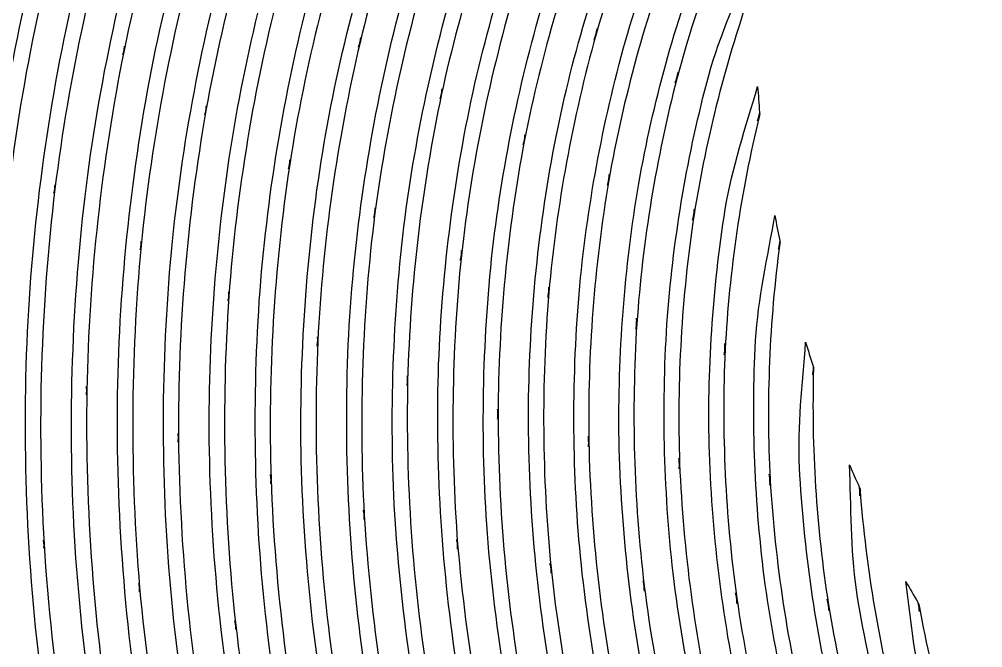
# Model space of a CAD drawing. Extents: x 1 to 1501, y -1248 to 252.
# Drawn here: x 183.8 to 460.9, y -688.3 to -507.6 of the extents above; entities that cross this region are included whole.
import ezdxf

# ---------------------------------------------------------------- set-up
doc = ezdxf.new("R2010")
doc.units = 0
doc.layers.add('Ebene_1', color=7, linetype='CONTINUOUS')

msp = doc.modelspace()

# ---------------------------------------------------------------- linework, layer by layer
at = {"layer": 'Ebene_1', "color": 7}
for p, q in [((349.98236, -510.4071), (349.12926, -513.4006)), ((349.70316, -511.9271), (349.70316, -511.9271)), ((214.07089, -515.3743), (213.57069, -517.825)), ((282.00727, -512.8965), (281.36357, -515.5992)), ((281.81337, -514.277), (281.81337, -514.277)), ((213.93519, -516.6191), (213.93519, -516.6191)), ((373.29093, -522.78451), (372.46883, -525.90601)), ((373.02333, -524.40931), (373.02333, -524.40931)), ((305.43209, -527.64711), (304.82329, -530.46621)), ((305.26149, -529.07411), (305.26149, -529.07411)), ((396.17621, -526.95011), (396.17675, -526.94911)), ((237.61212, -532.49421), (237.15842, -535.04952)), ((237.50352, -533.80092), (237.50352, -533.80092)), ((396.75065, -534.38262), (396.15345, -536.80612)), ((329.28742, -540.77682), (328.72132, -543.71612)), ((329.14012, -542.28522), (329.14002, -542.28522)), ((261.66858, -547.99312), (261.26138, -550.64933)), ((261.58708, -549.34263), (261.58758, -549.34263)), ((353.49939, -552.28963), (352.96819, -555.34523)), ((353.37919, -553.83683), (353.37919, -553.83683)), ((194.08176, -555.20173), (193.78316, -557.60593)), ((194.04686, -556.39993), (194.04676, -556.39993)), ((286.1598, -561.86353), (285.7992, -564.62054)), ((377.9789, -562.15823), (377.4826, -565.34954)), ((286.1094, -563.24403), (286.1098, -563.24403)), ((377.8859, -563.77913), (377.8859, -563.77913)), ((401.14297, -564.06603), (401.14401, -564.06603)), ((218.85217, -571.42584), (218.61177, -573.91914)), ((218.84827, -572.68994), (218.84817, -572.68994)), ((402.5167, -571.26294), (402.1793, -573.70974)), ((310.99613, -574.07814), (310.68983, -576.95144)), ((310.97673, -575.54394), (310.97713, -575.54394)), ((336.09612, -584.64865), (335.84023, -587.63835)), ((244.05689, -585.99415), (243.87079, -588.58445)), ((244.08409, -587.29325), (244.08389, -587.29325)), ((336.10782, -586.17255), (336.10812, -586.17255)), ((361.37831, -593.56335), (361.17281, -596.66546)), ((361.42481, -595.14155), (361.42531, -595.14155)), ((269.60271, -598.89126), (269.47471, -601.57846)), ((269.66471, -600.24066), (269.66471, -600.24066)), ((386.75363, -600.82626), (386.59853, -604.04856)), ((386.83123, -602.47036), (386.83163, -602.47036)), ((412.11774, -607.29026), (412.03274, -609.78356)), ((295.40835, -610.12866), (295.33835, -612.90507)), ((295.50515, -611.50917), (295.50535, -611.50917)), ((203.13614, -613.12617), (203.09314, -615.54967)), ((203.22494, -614.33597), (203.22514, -614.33597)), ((321.38475, -619.68327), (321.38075, -622.56817)), ((321.52035, -621.14127), (321.52045, -621.14127)), ((229.4729, -626.67468), (229.4919, -629.17958)), ((229.5966, -627.91938), (229.597, -627.91938)), ((347.45415, -627.56648), (347.50815, -630.56008)), ((347.62445, -629.05938), (347.62475, -629.05938)), ((373.52742, -633.79018), (373.64762, -636.89618)), ((373.73662, -635.35668), (373.73682, -635.35668)), ((256.05802, -638.52478), (256.14302, -641.11888)), ((256.22102, -639.81218), (256.22092, -639.81218)), ((399.52703, -638.35808), (399.70543, -641.58429)), ((399.77143, -639.96338), (399.77133, -639.96338)), ((425.41369, -642.04599), (425.59979, -644.62459)), ((282.81384, -648.68809), (282.96894, -651.37149)), ((283.01594, -650.02979), (283.01544, -650.02979)), ((190.7546, -657.3547), (190.8981, -659.6968)), ((190.9331, -658.5218), (190.933, -658.5218)), ((309.65097, -657.1569), (309.87587, -659.9372)), ((309.89487, -658.5412), (309.89527, -658.5412)), ((336.48432, -663.9467), (336.78282, -666.82)), ((336.77082, -665.3853), (336.77122, -665.3853)), ((218.20057, -669.7903), (218.40997, -672.2061)), ((363.23618, -669.0691), (363.60458, -672.0393)), ((363.56158, -670.5425), (363.56188, -670.5425)), ((218.41397, -670.9769), (218.41387, -670.9769)), ((389.81738, -672.53181), (390.25948, -675.60681)), ((390.18548, -674.05571), (390.18578, -674.05571)), ((416.14663, -674.35441), (416.66233, -677.53791)), ((416.56153, -675.93261), (416.56153, -675.93261)), ((442.26643, -675.21511), (442.73563, -677.86361)), ((245.80558, -680.51201), (246.08868, -682.99761)), ((246.06168, -681.74901), (246.06148, -681.74901))]:
    msp.add_line(p, q, dxfattribs=at)
for points in [[(241.23769, -426.19505), (229.4483, -455.45926), (220.30677, -485.71838), (213.93519, -516.6181)], [(223.02439, -516.3247), (229.4146, -485.94398), (238.52872, -456.20767), (250.24934, -427.46045)], [(308.48381, -435.69245), (297.23805, -461.02997), (288.31055, -487.32719), (281.81337, -514.277)], [(290.90654, -513.9746), (297.42186, -487.54289), (306.32665, -461.76307), (317.5072, -436.94115)], [(194.01971, -439.28695), (182.98657, -471.57428), (174.86585, -504.7789), (169.75341, -538.51222)], [(178.83485, -537.87216), (183.98384, -504.66324), (192.09737, -471.98492), (203.07789, -440.22509)], [(375.74952, -445.18496), (365.04447, -466.59107), (356.32189, -488.92679), (349.70339, -511.9271)], [(261.55656, -446.42966), (250.93247, -474.77398), (242.88088, -504.011), (237.50352, -533.80102)], [(246.58108, -533.15741), (251.99509, -503.8878), (260.04387, -475.17348), (270.61861, -447.35266)], [(358.79629, -511.6363), (365.43077, -489.15119), (374.12957, -467.33417), (384.76875, -446.44516)], [(329.10902, -453.54896), (318.88788, -477.94948), (310.89993, -503.2242), (305.26149, -529.07401)], [(314.33906, -528.46951), (320.01556, -503.1306), (327.99681, -478.37278), (338.17493, -454.48386)], [(214.90848, -460.34617), (205.09898, -491.67649), (198.11462, -523.82221), (194.04676, -556.39953)], [(203.0933, -555.47993), (207.21435, -523.42241), (214.21108, -491.79889), (223.98605, -460.98927)], [(396.66532, -460.69947), (386.83974, -481.16448), (378.92095, -502.4856), (373.0233, -524.40931)], [(282.65104, -465.12377), (273.10917, -492.50729), (266.05682, -520.69171), (261.58768, -549.34253)], [(270.64575, -548.39252), (275.16837, -520.26691), (282.22547, -492.61369), (291.73238, -465.75977)], [(350.41665, -469.88947), (341.13509, -493.32499), (334.00743, -517.5519), (329.14002, -542.28522)], [(338.19456, -541.33912), (343.11399, -517.1389), (350.24896, -493.44839), (359.49059, -470.54867)], [(236.54574, -479.90578), (227.88008, -510.243), (221.9548, -541.29182), (218.84817, -572.69024)], [(227.85986, -571.43794), (231.03944, -540.55932), (236.99279, -510.0378), (245.64273, -480.22388)], [(304.43177, -482.28638), (295.8922, -508.6658), (289.75589, -535.75852), (286.1099, -563.24413)], [(295.12534, -561.98353), (298.84332, -535.02672), (305.00241, -508.4715), (313.52087, -482.62738)], [(372.31381, -484.71368), (363.90017, -507.1287), (357.5579, -530.26251), (353.37926, -553.83683)], [(362.39469, -552.58823), (366.64655, -529.53261), (373.01574, -506.9217), (381.41452, -485.03168)], [(382.10836, -523.76561), (385.37214, -512.0013), (390.50728, -500.90879), (395.0946, -489.60729)], [(190.96025, -497.86643), (183.36563, -531.11905), (178.75767, -564.98018), (177.19849, -599.0538)], [(186.1635, -597.48716), (187.81255, -563.92453), (192.46564, -530.57551), (200.06486, -497.84309)], [(258.88486, -497.85519), (251.2756, -527.16471), (246.319, -557.09453), (244.08389, -587.29335)], [(253.0491, -585.72675), (255.37276, -556.05753), (260.37134, -526.66421), (267.97804, -497.89399)], [(326.8018, -497.90969), (319.18386, -523.25701), (313.88378, -549.23893), (310.97713, -575.54424)], [(319.94225, -573.97334), (322.93964, -548.18872), (328.2873, -522.73341), (335.90651, -497.92089)], [(394.73798, -497.95589), (387.10574, -519.33231), (381.46037, -541.36372), (377.88575, -563.77913)], [(349.70339, -511.9271), (342.91875, -536.21052), (338.36452, -561.05893), (336.10835, -586.17255)], [(345.01514, -584.27635), (347.3792, -559.68953), (351.99484, -535.37962), (358.79629, -511.6363)], [(349.12926, -513.4006), (349.27326, -512.8926), (349.55706, -512.4346), (349.70316, -511.9271)], [(349.70316, -511.9271), (349.84206, -511.4301), (349.84156, -510.9038), (349.98236, -510.4071)], [(213.93519, -516.6191), (214.01819, -516.2091), (213.98719, -515.7841), (214.07089, -515.3743)], [(281.81337, -514.277), (275.18551, -542.50952), (271.1148, -571.27644), (269.66471, -600.24066)], [(278.56788, -598.34846), (280.12579, -569.90744), (284.2596, -541.67142), (290.90654, -513.9746)], [(281.36357, -515.5992), (281.47157, -515.1452), (281.70407, -514.7302), (281.81337, -514.277)], [(281.81337, -514.277), (281.91977, -513.824), (281.89937, -513.35), (282.00727, -512.8965)], [(213.93519, -516.6181), (207.45422, -548.80573), (203.86461, -581.50555), (203.22514, -614.33497)], [(212.13209, -612.45947), (212.87909, -580.15285), (216.5257, -547.98122), (223.02439, -516.3247)], [(213.57069, -517.825), (213.65469, -517.413), (213.85019, -517.031), (213.93519, -516.6191)], [(370.25829, -592.92745), (372.07561, -569.55654), (376.04551, -546.40862), (382.10836, -523.76561)], [(373.02333, -524.40931), (373.16173, -523.87631), (373.15033, -523.31641), (373.29093, -522.78451)], [(373.0233, -524.40931), (367.00004, -547.58602), (363.11362, -571.25834), (361.42528, -595.14155)], [(372.46883, -525.90601), (372.60513, -525.39001), (372.88483, -524.92401), (373.02333, -524.40931)], [(305.26149, -529.07401), (299.52402, -556.20463), (296.25743, -583.79065), (295.50535, -611.50897)], [(304.33861, -609.33406), (305.21571, -582.12995), (308.56491, -555.06623), (314.33906, -528.46951)], [(304.82329, -530.46621), (304.92559, -529.98921), (305.15759, -529.55021), (305.26149, -529.07411)], [(305.26149, -529.07411), (305.36049, -528.60411), (305.33149, -528.11611), (305.43209, -527.64711)], [(386.84661, -562.22133), (388.85822, -550.20043), (392.70579, -538.62472), (396.17621, -526.95011)], [(396.17675, -526.94911), (396.37765, -529.42461), (396.49935, -531.92171), (396.75065, -534.38262)], [(237.50352, -533.80102), (232.05741, -564.87554), (229.40678, -596.37226), (229.597, -627.91938)], [(237.15842, -535.04952), (237.23442, -534.62352), (237.42662, -534.22652), (237.50352, -533.80092)], [(237.50352, -533.80092), (237.57952, -533.36992), (237.53552, -532.92491), (237.61212, -532.49421)], [(238.43028, -625.73247), (238.36628, -594.69025), (241.09455, -563.70833), (246.58108, -533.15741)], [(396.70795, -535.23962), (396.75195, -535.05762), (396.76795, -534.87062), (396.78895, -534.68562)], [(396.78895, -534.68562), (396.79695, -534.76562), (396.81195, -534.84262), (396.81995, -534.92262)], [(396.70745, -535.24062), (391.35259, -557.29933), (388.04144, -579.80165), (386.83109, -602.47136)], [(396.15345, -536.80612), (396.28695, -536.26712), (396.57185, -535.77782), (396.70795, -535.23962)], [(396.81995, -534.92262), (396.78795, -535.03062), (396.73495, -535.13162), (396.70745, -535.24062)], [(329.14002, -542.28522), (324.21469, -568.28684), (321.6617, -594.67865), (321.52045, -621.14127)], [(328.72132, -543.71612), (328.81532, -543.22712), (329.04392, -542.77412), (329.14012, -542.28522)], [(329.14002, -542.28522), (329.23402, -541.78822), (329.19102, -541.27402), (329.28742, -540.77682)], [(330.27252, -618.62077), (330.55831, -592.67155), (333.2122, -566.80744), (338.19456, -541.33912)], [(261.58758, -549.34263), (261.65458, -548.89563), (261.60058, -548.43962), (261.66858, -547.99312)], [(264.97276, -637.32268), (264.18336, -607.56776), (266.08628, -577.80464), (270.64575, -548.39252)], [(261.58768, -549.34253), (257.08696, -579.27684), (255.28843, -609.55596), (256.22102, -639.81208)], [(261.26138, -550.64933), (261.32938, -550.20433), (261.51778, -549.78733), (261.58708, -549.34263)], [(353.37926, -553.83683), (349.1748, -578.68564), (347.24706, -603.85816), (347.62482, -629.05938)], [(352.96819, -555.34523), (353.05719, -554.83023), (353.28809, -554.35123), (353.37919, -553.83683)], [(353.37919, -553.83683), (353.46519, -553.32583), (353.41119, -552.80053), (353.49939, -552.28963)], [(356.28352, -626.26358), (356.06612, -601.56876), (358.11594, -576.91064), (362.39469, -552.58823)], [(194.04676, -556.39953), (189.96575, -590.28085), (188.92083, -624.45547), (190.933, -658.5214)], [(193.78316, -557.60593), (193.83316, -557.19693), (193.99576, -556.80893), (194.04686, -556.39993)], [(194.04676, -556.39993), (194.09476, -556.00293), (194.03276, -555.59893), (194.08176, -555.20173)], [(199.68098, -656.02359), (197.81257, -622.47387), (198.95848, -588.82845), (203.0933, -555.47993)], [(286.1098, -563.24403), (286.1678, -562.78603), (286.1008, -562.32103), (286.1598, -561.86353)], [(291.67034, -647.21049), (290.24718, -618.75547), (291.40704, -590.23345), (295.12534, -561.98353)], [(377.8859, -563.77913), (377.9669, -563.24313), (377.8959, -562.69423), (377.9789, -562.15823)], [(382.29425, -632.22848), (381.65945, -608.80116), (383.18645, -585.36975), (386.84661, -562.22133)], [(286.1099, -563.24413), (282.4676, -592.02265), (281.42967, -621.06487), (283.01554, -650.02989)], [(285.7992, -564.62054), (285.8602, -564.15253), (286.0474, -563.71153), (286.1094, -563.24403)], [(377.88575, -563.77913), (374.31571, -587.46305), (372.92205, -611.41867), (373.73667, -635.35668)], [(377.4826, -565.34954), (377.5656, -564.81454), (377.8006, -564.31404), (377.8859, -563.77913)], [(395.58244, -599.94596), (396.32234, -587.83985), (399.06344, -576.00434), (401.14297, -564.06603)], [(401.14401, -564.06603), (401.59621, -566.46774), (402.01661, -568.87854), (402.5167, -571.26294)], [(218.84817, -572.69024), (215.76922, -605.37496), (215.61985, -638.26588), (218.41387, -670.9772)], [(218.61177, -573.91914), (218.65177, -573.50314), (218.80717, -573.10614), (218.84827, -572.68994)], [(218.84817, -572.68994), (218.88817, -572.26994), (218.81117, -571.84594), (218.85217, -571.42584)], [(227.07266, -668.1776), (224.44044, -635.97108), (224.70683, -603.59626), (227.85986, -571.43794)], [(402.5699, -572.08114), (399.54746, -594.57585), (398.60824, -617.29547), (399.77024, -639.96338)], [(402.1793, -573.70974), (402.2563, -573.15574), (402.4912, -572.63504), (402.5709, -572.08114)], [(402.6399, -571.79414), (402.6119, -571.88414), (402.5839, -571.98314), (402.5699, -572.08114)], [(402.5709, -572.08114), (402.5929, -571.91514), (402.5909, -571.74814), (402.5899, -571.58114)], [(402.5899, -571.58114), (402.6049, -571.65114), (402.6249, -571.72314), (402.6399, -571.79414)], [(310.97713, -575.54424), (308.11042, -603.12016), (307.74553, -630.89918), (309.89527, -658.5415)], [(310.68983, -576.95144), (310.74083, -576.47444), (310.92403, -576.02044), (310.97673, -575.54394)], [(310.97713, -575.54394), (311.02813, -575.05694), (310.94413, -574.56494), (310.99613, -574.07814)], [(318.44938, -655.43509), (316.47769, -628.29038), (316.98195, -601.02826), (319.94225, -573.97334)], [(336.10812, -586.17255), (336.15012, -585.66555), (336.05312, -585.15585), (336.09612, -584.64865)], [(345.21294, -661.9846), (342.78361, -636.13938), (342.72102, -610.13366), (345.01514, -584.27635)], [(244.08389, -587.29335), (241.91351, -618.77517), (242.57319, -650.38569), (246.06148, -681.74911)], [(243.87079, -588.58445), (243.90179, -588.14845), (244.05179, -587.72945), (244.08409, -587.29325)], [(244.08389, -587.29325), (244.11389, -586.86025), (244.02589, -586.42725), (244.05689, -585.99415)], [(254.61179, -678.62371), (251.30472, -647.76629), (250.78662, -616.67817), (253.0491, -585.72675)], [(336.10835, -586.17255), (333.92862, -612.54427), (334.14702, -639.05408), (336.77145, -665.3853)], [(335.84023, -587.63835), (335.88323, -587.14235), (336.06322, -586.66835), (336.10782, -586.17255)], [(371.87915, -666.851), (369.08158, -642.30829), (368.54495, -617.56897), (370.25829, -592.92745)], [(361.42528, -595.14155), (359.84147, -620.28987), (360.55168, -645.52389), (363.56185, -670.5425)], [(361.17281, -596.66546), (361.20681, -596.15046), (361.38851, -595.65626), (361.42481, -595.14155)], [(361.42531, -595.14155), (361.45831, -594.61555), (361.34331, -594.08965), (361.37831, -593.56335)], [(190.79341, -701.85812), (186.14172, -667.2751), (184.5958, -632.34798), (186.1635, -597.48716)], [(282.2245, -687.39491), (278.32935, -657.8803), (277.10831, -628.08178), (278.56788, -598.34846)], [(269.66471, -600.24066), (268.31783, -630.49258), (269.69371, -660.8017), (273.78664, -690.80332)], [(269.47471, -601.57846), (269.49571, -601.12746), (269.64211, -600.69146), (269.66471, -600.24066)], [(269.66471, -600.24066), (269.68471, -599.78966), (269.58171, -599.34166), (269.60271, -598.89126)], [(386.83163, -602.47036), (386.85663, -601.92136), (386.72713, -601.37546), (386.75363, -600.82626)], [(398.37047, -670.0617), (395.28931, -646.82459), (394.36017, -623.35557), (395.58244, -599.94596)], [(408.21685, -636.57428), (407.69065, -624.51247), (409.03335, -612.50587), (409.98893, -600.48106)], [(409.98893, -600.48106), (410.67453, -602.76196), (411.38788, -605.02886), (412.11774, -607.29026)], [(386.83109, -602.47136), (385.75764, -626.38738), (386.87309, -650.34639), (390.18524, -674.05671)], [(386.59853, -604.04856), (386.62453, -603.51656), (386.80283, -603.00256), (386.83123, -602.47036)], [(309.80997, -694.42922), (305.42218, -666.2863), (303.59488, -637.80888), (304.33861, -609.33406)], [(412.25374, -608.12396), (411.60054, -630.81418), (413.03804, -653.50889), (416.56181, -675.93251)], [(412.03274, -609.78356), (412.05174, -609.22456), (412.23244, -608.68296), (412.25374, -608.12396)], [(412.25374, -608.12396), (412.25874, -607.94596), (412.23574, -607.76996), (412.21874, -607.59296)], [(412.21874, -607.59296), (412.24274, -607.67296), (412.27174, -607.74196), (412.29674, -607.81796)], [(412.29674, -607.81796), (412.28874, -607.92096), (412.25774, -608.02096), (412.25374, -608.12396)], [(295.50535, -611.50897), (294.89045, -640.50788), (296.88989, -669.4983), (301.49629, -698.13572)], [(295.33835, -612.90507), (295.34935, -612.43607), (295.49235, -611.97907), (295.50515, -611.50917)], [(295.50535, -611.50917), (295.51535, -611.04717), (295.39725, -610.59116), (295.40835, -610.12866)], [(203.22514, -614.33497), (202.70974, -648.45179), (205.24461, -682.54401), (210.80594, -716.2087)], [(203.09314, -615.54967), (203.10014, -615.14167), (203.21704, -614.74367), (203.22494, -614.33597)], [(203.22514, -614.33597), (203.23114, -613.93097), (203.12914, -613.53097), (203.13614, -613.12617)], [(219.24369, -712.8015), (213.87937, -679.63381), (211.50542, -646.05219), (212.13209, -612.45947)], [(321.52045, -621.14127), (321.52045, -620.65227), (321.38375, -620.17227), (321.38475, -619.68327)], [(337.30271, -699.81882), (332.50403, -673.02081), (330.15525, -645.84659), (330.27252, -618.62077)], [(321.38075, -622.56817), (321.38075, -622.08917), (321.51785, -621.62017), (321.52035, -621.14127)], [(321.52045, -621.14127), (321.55245, -648.86399), (324.09016, -676.52221), (329.11676, -703.7857)], [(247.75989, -722.0418), (241.77338, -690.28142), (238.65429, -658.0519), (238.43028, -625.73247)], [(364.59718, -703.5065), (359.48312, -678.06441), (356.70309, -652.21079), (356.28352, -626.26358)], [(229.597, -627.91938), (229.593, -627.50138), (229.4764, -627.09238), (229.4729, -626.67468)], [(229.4919, -629.17958), (229.4879, -628.75758), (229.5991, -628.34158), (229.5966, -627.91938)], [(229.597, -627.91938), (229.9493, -660.7528), (233.24273, -693.48702), (239.44235, -725.7293)], [(347.62475, -629.05938), (347.61375, -628.55738), (347.46355, -628.06838), (347.45415, -627.56648)], [(347.50815, -630.56008), (347.49915, -630.05708), (347.63205, -629.56208), (347.62445, -629.05938)], [(347.62482, -629.05938), (348.21182, -655.51619), (351.20177, -681.86091), (356.56281, -707.7758)], [(373.73682, -635.35668), (373.71482, -634.82968), (373.54752, -634.31778), (373.52742, -633.79018)], [(391.63549, -705.5859), (386.28486, -681.46741), (383.16322, -656.91719), (382.29425, -632.22848)], [(276.24119, -729.5488), (269.7257, -699.20692), (265.95676, -668.3415), (264.97276, -637.32268)], [(373.64762, -636.89618), (373.62762, -636.38118), (373.75432, -635.87158), (373.73662, -635.35668)], [(373.73667, -635.35668), (374.78939, -660.531), (378.13996, -685.55651), (383.74875, -710.1218)], [(418.31423, -706.0114), (412.81995, -683.22331), (409.44783, -659.9815), (408.21685, -636.57428)], [(424.5994, -671.6596), (422.82319, -659.7703), (423.15764, -647.72609), (422.6024, -635.72928)], [(422.6024, -635.72928), (423.4971, -637.85778), (424.47911, -639.93868), (425.41369, -642.04599)], [(256.22092, -639.81218), (256.20492, -639.37918), (256.07252, -638.95818), (256.05802, -638.52478)], [(256.14302, -641.11888), (256.12802, -640.68188), (256.23402, -640.24888), (256.22102, -639.81218)], [(256.22102, -639.81208), (257.35319, -671.3488), (261.31185, -702.71952), (268.05947, -733.5465)], [(399.77133, -639.96338), (399.73933, -639.42238), (399.55723, -638.89968), (399.52703, -638.35808)], [(399.70543, -641.58429), (399.67543, -641.04328), (399.79943, -640.50458), (399.77143, -639.96338)], [(399.77024, -639.96338), (401.20032, -663.865), (404.81674, -687.58101), (410.58887, -710.8197)], [(185.70991, -749.6309), (178.1269, -714.2608), (173.71714, -678.28465), (172.5298, -642.13063)], [(425.64279, -642.96109), (425.62579, -642.73809), (425.57679, -642.52009), (425.53029, -642.30209)], [(425.53029, -642.30209), (425.57029, -642.39209), (425.61429, -642.48309), (425.65439, -642.57309)], [(425.65439, -642.57309), (425.64839, -642.70209), (425.63439, -642.83209), (425.64239, -642.96109)], [(425.59979, -644.62459), (425.55979, -644.07059), (425.67979, -643.51579), (425.64279, -642.96109)], [(425.64239, -642.96109), (427.36578, -665.5913), (431.16971, -688.01132), (437.0194, -709.9398)], [(304.61005, -735.3651), (297.65612, -706.4276), (293.3267, -676.92761), (291.67034, -647.21049)], [(283.01544, -650.02979), (282.98844, -649.57779), (282.83984, -649.14079), (282.81384, -648.68809)], [(282.96894, -651.37149), (282.94294, -650.92349), (283.03994, -650.47749), (283.01594, -650.02979)], [(283.01554, -650.02989), (284.83643, -680.24061), (289.36975, -710.2281), (296.57178, -739.6269)], [(215.19543, -759.3011), (206.95724, -725.4046), (201.76458, -690.84522), (199.68098, -656.02359)], [(332.78889, -739.4949), (325.48302, -711.9628), (320.68659, -683.83131), (318.44938, -655.43509)], [(190.933, -658.5218), (190.908, -658.1278), (190.7787, -657.7488), (190.7546, -657.3547)], [(190.8981, -659.6968), (190.8741, -659.3048), (190.9561, -658.9138), (190.9331, -658.5218)], [(190.933, -658.5214), (193.16335, -693.85592), (198.54389, -728.9178), (207.01359, -763.2918)], [(309.89527, -658.5412), (309.85627, -658.0732), (309.68877, -657.6252), (309.65097, -657.1569)], [(309.87587, -659.9372), (309.83787, -659.4722), (309.93187, -659.0062), (309.89487, -658.5412)], [(309.89527, -658.5415), (312.31614, -687.43881), (317.33368, -716.0584), (324.90564, -744.0516)], [(360.68862, -741.9767), (353.11744, -715.8348), (347.9426, -689.06422), (345.21294, -661.9846)], [(336.77122, -665.3853), (336.71922, -664.8983), (336.53452, -664.4343), (336.48432, -663.9467)], [(336.78282, -666.82), (336.73382, -666.343), (336.81882, -665.862), (336.77082, -665.3853)], [(336.77145, -665.3853), (339.70203, -692.95862), (345.1177, -720.2078), (352.96838, -746.8005)], [(388.22729, -742.8027), (380.48028, -718.0349), (375.00861, -692.61252), (371.87915, -666.851)], [(218.41387, -670.9769), (218.37787, -670.5759), (218.23577, -670.1909), (218.20057, -669.7903)], [(244.63839, -767.2362), (235.83605, -734.8067), (229.95999, -701.65562), (227.07266, -668.1776)], [(363.56188, -670.5425), (363.49788, -670.0425), (363.29828, -669.5695), (363.23618, -669.0691)], [(363.60458, -672.0393), (363.54258, -671.5433), (363.62158, -671.0392), (363.56158, -670.5425)], [(363.56185, -670.5425), (366.91105, -696.78822), (372.63456, -722.6714), (380.6739, -747.8785)], [(415.32353, -742.0154), (407.48681, -718.598), (401.81505, -694.51532), (398.37047, -670.0617)], [(444.57748, -704.8753), (441.55342, -693.18532), (440.36688, -681.15781), (438.80367, -669.1931)], [(438.80367, -669.1931), (439.92051, -671.2243), (441.11138, -673.20841), (442.26643, -675.21511)], [(218.40997, -672.2061), (218.37397, -671.7971), (218.44897, -671.3861), (218.41397, -670.9769)], [(218.41387, -670.9772), (221.46559, -704.9583), (227.55108, -738.598), (236.60003, -771.4976)], [(390.18578, -674.05571), (390.10978, -673.53771), (389.89198, -673.05021), (389.81738, -672.53181)], [(441.90921, -739.6736), (434.06162, -717.5798), (428.26958, -694.81502), (424.5994, -671.6596)], [(390.18524, -674.05671), (393.86558, -698.98612), (399.80777, -723.5237), (407.95649, -747.3716)], [(390.25948, -675.60681), (390.18548, -675.09381), (390.25648, -674.56951), (390.18548, -674.05571)], [(416.56153, -675.93261), (416.47253, -675.39461), (416.23373, -674.89261), (416.14663, -674.35441)], [(416.66233, -677.53791), (416.57633, -677.00691), (416.64533, -676.46341), (416.56153, -675.93261)], [(416.56181, -675.93251), (420.48346, -699.54952), (426.55796, -722.753), (434.7247, -745.2573)], [(442.60383, -676.19231), (442.55683, -675.93431), (442.47653, -675.68531), (442.39443, -675.43631)], [(442.39443, -675.43631), (442.45343, -675.53831), (442.51013, -675.64131), (442.56893, -675.74231)], [(442.56893, -675.74231), (442.58693, -675.89131), (442.57793, -676.04331), (442.60393, -676.19231)], [(442.73563, -677.86361), (442.63763, -677.31161), (442.69963, -676.74421), (442.60383, -676.19231)], [(442.60393, -676.19231), (446.68372, -698.52682), (452.81058, -720.4373), (460.92579, -741.6432)], [(273.96124, -773.444), (264.68649, -742.4799), (258.21185, -710.7492), (254.61179, -678.62371)], [(246.06148, -681.74901), (246.01248, -681.33001), (245.85318, -680.93101), (245.80558, -680.51201)], [(246.08868, -682.99761), (246.04168, -682.58361), (246.10768, -682.16361), (246.06168, -681.74901)], [(246.06148, -681.74911), (249.84411, -714.363), (256.53885, -746.5674), (266.07401, -777.9847)], [(303.07071, -777.9343), (293.41894, -748.4391), (286.44674, -718.1378), (282.2245, -687.39491)]]:
    msp.add_open_spline(points, degree=3, dxfattribs=at)

doc.saveas('drawing.dxf')
